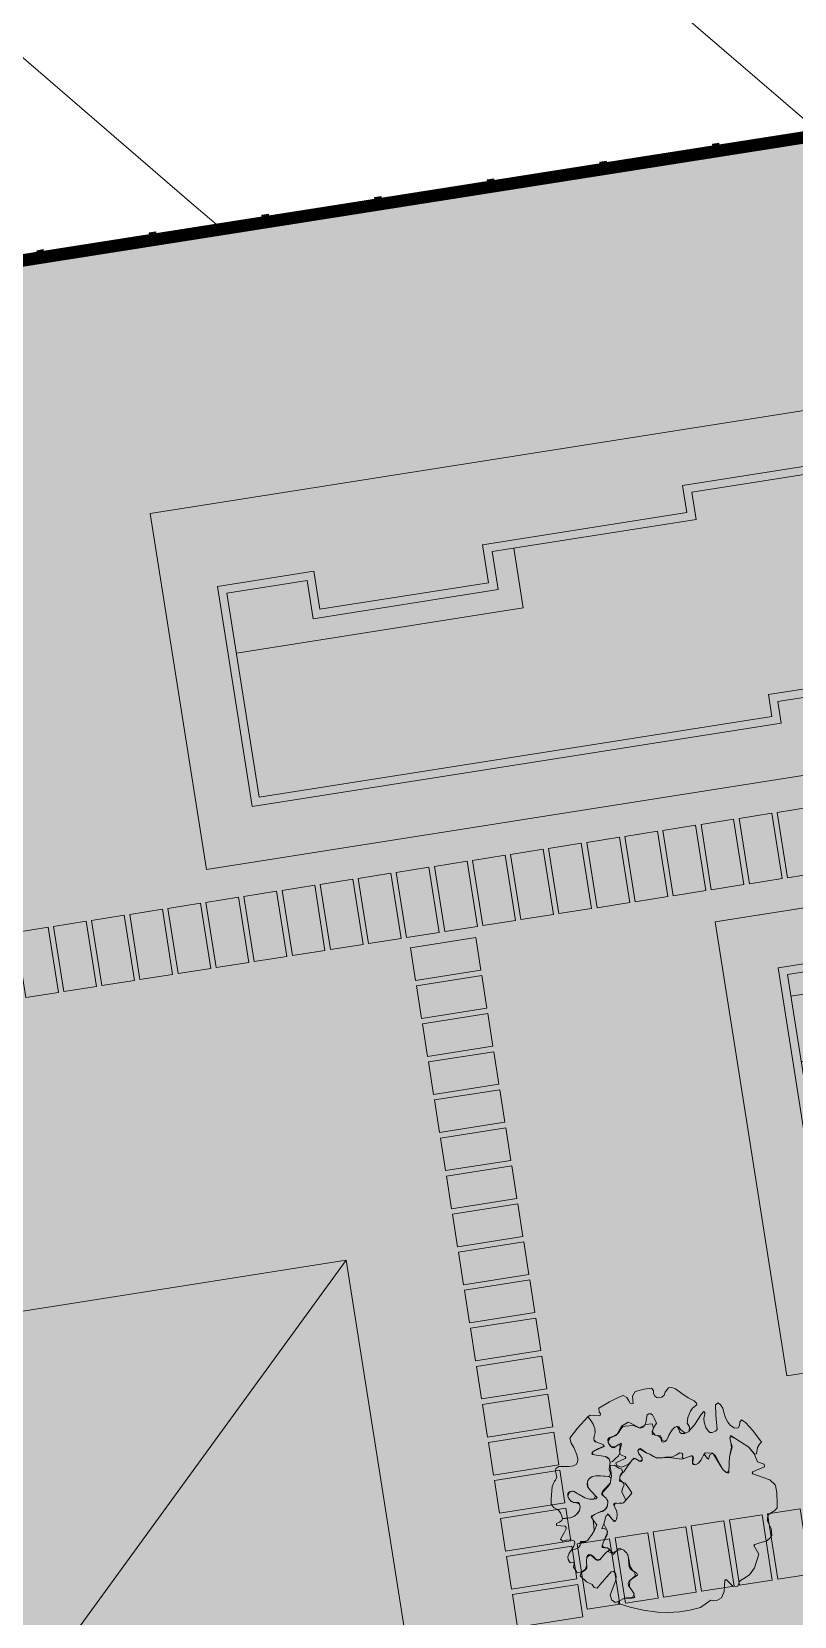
# Model space of a CAD drawing. Header units: metres. Extents: x -490 to 202, y -217 to 332.
# Drawn here: x -106.88 to -93.03, y 40.68 to 69.48 of the extents above; entities that cross this region are included whole.
import ezdxf

# ---------------------------------------------------------------- set-up
doc = ezdxf.new("R2010")
doc.units = ezdxf.units.M
for name, color, linetype, lineweight, true_color in [('1 arbol_dwg', 8, 'Continuous', 9, 0x767676), ('Amenidades_dwg', 8, 'Continuous', 9, 0x767676), ('C-TOPO-MAJR', 66, 'Continuous', 18, 0x647b04)]:
    doc.layers.add(name, color=color, linetype=linetype, lineweight=lineweight, true_color=true_color)
for name, color, linetype, lineweight in [('A-DETL-GENF', 7, 'Continuous', 9), ('A-DETL-THIN', 7, 'Continuous', 9), ('A-FLOR-HRAL', 7, 'Continuous', 9)]:
    doc.layers.add(name, color=color, linetype=linetype, lineweight=lineweight)
doc.layers.add('CUANT MURO PERIMETRAL H2.10', color=4, linetype='Continuous')

# ---------------------------------------------------------------- blocks, each defined once
blk = doc.blocks.new('Barandilla - Plaques lisses - 200x25x4 cm-1834626-PLANTA DE MURO PERIMETRAL')
at = {"layer": 'A-FLOR-HRAL', "true_color": 0xc8cac5}
blk.add_hatch(color=9, dxfattribs=at).paths.add_polyline_path([(0, -1), (0, 1), (0.02, 1), (0.009, -1)])
at = {"layer": 'A-FLOR-HRAL'}
for p, q in [((0.02, 0.975), (0.02, -0.975)), ((0.02, 0.975), (0.02, -0.975)), ((0.03, -0.975), (0.03, 0.975))]:
    blk.add_line(p, q, dxfattribs=at)
blk = doc.blocks.new('Barandilla - Poteau du milieu - 12x12x4 cm-1834624-PLANTA DE MURO PERIMETRAL')
at = {"layer": 'A-FLOR-HRAL', "true_color": 0xc8cac5}
blk.add_hatch(color=9, dxfattribs=at).paths.add_polyline_path([(0, -0.035), (0, 0.035), (0.02, 0.035), (0.02, 0.06), (0.06, 0.06), (0.06, -0.06), (0.02, -0.06), (0.02, -0.035)])
at = {"layer": 'A-FLOR-HRAL'}
for p, q in [((0.02, 0.035), (0, 0.035)), ((0.06, 0.06), (0.02, 0.06)), ((0.02, 0.06), (0.02, 0.035)), ((0.06, 0.06), (0.06, -0.06)), ((0, -0.035), (0.02, -0.035)), ((0.02, -0.035), (0.02, -0.06)), ((0.02, -0.06), (0.06, -0.06))]:
    blk.add_line(p, q, dxfattribs=at)
blk = doc.blocks.new('Barandilla - Barandilla-1832181-PLANTA DE MURO PERIMETRAL')
at = {"extrusion": (0, 0, -1), "zscale": -1, "rotation": 81.04723222798538}
for name, p in [('Barandilla - Plaques lisses - 200x25x4 cm-1834626-PLANTA DE MURO PERIMETRAL', (93.427, 67.544)), ('Barandilla - Plaques lisses - 200x25x4 cm-1834626-PLANTA DE MURO PERIMETRAL', (95.472, 67.222)), ('Barandilla - Poteau du milieu - 12x12x4 cm-1834624-PLANTA DE MURO PERIMETRAL', (94.45, 67.383)), ('Barandilla - Poteau du milieu - 12x12x4 cm-1834624-PLANTA DE MURO PERIMETRAL', (96.494, 67.061)), ('Barandilla - Plaques lisses - 200x25x4 cm-1834626-PLANTA DE MURO PERIMETRAL', (97.517, 66.9)), ('Barandilla - Plaques lisses - 200x25x4 cm-1834626-PLANTA DE MURO PERIMETRAL', (99.562, 66.578)), ('Barandilla - Poteau du milieu - 12x12x4 cm-1834624-PLANTA DE MURO PERIMETRAL', (98.539, 66.739)), ('Barandilla - Plaques lisses - 200x25x4 cm-1834626-PLANTA DE MURO PERIMETRAL', (101.606, 66.256)), ('Barandilla - Poteau du milieu - 12x12x4 cm-1834624-PLANTA DE MURO PERIMETRAL', (100.584, 66.417)), ('Barandilla - Plaques lisses - 200x25x4 cm-1834626-PLANTA DE MURO PERIMETRAL', (103.651, 65.933)), ('Barandilla - Poteau du milieu - 12x12x4 cm-1834624-PLANTA DE MURO PERIMETRAL', (102.629, 66.094)), ('Barandilla - Plaques lisses - 200x25x4 cm-1834626-PLANTA DE MURO PERIMETRAL', (105.696, 65.611)), ('Barandilla - Poteau du milieu - 12x12x4 cm-1834624-PLANTA DE MURO PERIMETRAL', (104.674, 65.772)), ('Barandilla - Plaques lisses - 200x25x4 cm-1834626-PLANTA DE MURO PERIMETRAL', (107.741, 65.289)), ('Barandilla - Poteau du milieu - 12x12x4 cm-1834624-PLANTA DE MURO PERIMETRAL', (106.718, 65.45))]:
    blk.add_blockref(name, p, dxfattribs=at)
blk = doc.blocks.new('1 arbol_dwg-V118-PLANTA DE MURO PERIMETRAL')
at = {"layer": 'A-DETL-GENF', "true_color": 0x004c00, "transparency": 33554483}
for points in [[(-4.917, 6.694), (-4.838, 6.722), (-4.635, 6.907), (-4.597, 7.002), (-4.585, 7.202), (-4.581, 7.254), (-4.616, 7.297), (-4.79, 7.173), (-4.845, 7.185), (-4.91, 7.241), (-4.973, 7.345), (-4.987, 7.442), (-4.958, 7.499), (-4.788, 7.561), (-4.684, 7.626), (-4.538, 7.89), (-4.323, 8.013), (-4.239, 7.981), (-3.95, 7.832), (-3.769, 7.917), (-3.738, 8.009), (-3.695, 8.258), (-3.641, 8.297), (-3.572, 8.292), (-3.52, 8.258), (-3.386, 7.981), (-3.523, 7.708), (-3.425, 7.592), (-3.255, 7.572), (-3.183, 7.416), (-3.094, 7.377), (-3.045, 7.433), (-2.871, 7.77), (-2.784, 7.854), (-2.708, 7.879), (-2.652, 7.861), (-2.581, 7.76), (-2.443, 7.651), (-2.304, 7.727), (-2.294, 7.868), (-2.377, 7.984), (-2.348, 8.175), (-2.268, 8.376), (-2.194, 8.484), (-2.052, 8.586), (-2.062, 8.643), (-2.141, 8.72), (-2.34, 8.816), (-2.759, 9.123), (-2.874, 9.157), (-2.989, 9.15), (-3.1, 9.012), (-3.136, 8.914), (-3.208, 8.846), (-3.302, 8.817), (-3.378, 8.829), (-3.442, 8.881), (-3.482, 8.972), (-3.478, 9.025), (-3.55, 9.135), (-3.794, 9.105), (-4.083, 9.026), (-4.178, 8.871), (-4.154, 8.638), (-4.196, 8.624), (-4.247, 8.647), (-4.36, 8.837), (-4.479, 8.895), (-4.622, 8.848), (-4.933, 8.69), (-5.283, 8.479), (-5.269, 8.352), (-5.235, 8.301), (-5.237, 8.242), (-5.263, 8.228), (-5.569, 8.251), (-5.648, 8.191), (-5.505, 8.007), (-5.422, 7.805), (-5.423, 7.625), (-5.436, 7.426), (-5.343, 7.349), (-5.123, 7.261), (-5.099, 7.238), (-5.142, 7.204), (-5.47, 7.047), (-5.474, 6.951), (-5.008, 6.863), (-4.946, 6.793), (-4.918, 6.698)], [(-5.995, 3.049), (-5.843, 3.077), (-5.729, 3.189), (-5.685, 3.304), (-5.686, 3.563), (-5.658, 3.621), (-5.608, 3.647), (-5.544, 3.639), (-5.466, 3.589), (-5.377, 3.498), (-5.243, 3.49), (-4.999, 3.751), (-4.959, 3.782), (-4.977, 3.849), (-5.066, 3.875), (-5.171, 3.879), (-5.171, 3.965), (-5.011, 4.351), (-5.015, 4.439), (-5.125, 4.502), (-5.187, 4.494), (-5.181, 4.526), (-5.084, 4.812), (-5.029, 4.958), (-4.995, 4.994), (-4.943, 4.937), (-4.803, 4.766), (-4.714, 4.789), (-4.687, 4.869), (-4.69, 5.024), (-4.718, 5.128), (-4.797, 5.324), (-4.763, 5.35), (-4.499, 5.352), (-4.463, 5.372), (-4.399, 5.446), (-4.529, 5.724), (-4.46, 5.961), (-4.513, 6.036), (-4.594, 6.073), (-4.604, 6.096), (-4.589, 6.221), (-4.533, 6.333), (-4.513, 6.392), (-4.529, 6.465), (-4.628, 6.496), (-4.769, 6.604), (-4.909, 6.589), (-4.91, 6.559), (-4.863, 6.238), (-4.92, 5.972), (-5.106, 5.759), (-5.17, 5.689), (-5.157, 5.604), (-4.989, 5.425), (-4.999, 5.278), (-5.084, 5.129), (-5.439, 4.964), (-5.509, 4.896), (-5.515, 4.856), (-5.355, 4.633), (-5.505, 4.32), (-5.706, 4.083), (-5.746, 4.063), (-5.858, 4.063), (-5.898, 4.01), (-5.915, 3.924), (-5.954, 3.881), (-6.113, 3.823), (-6.175, 3.815), (-6.265, 3.7), (-6.305, 3.573), (-6.295, 3.483), (-6.226, 3.371), (-6.09, 3.402), (-6.102, 3.37), (-6.12, 3.233), (-6.023, 3.086)]]:
    blk.add_hatch(color=98, dxfattribs=at).paths.add_polyline_path(points)
at = {"layer": 'A-DETL-GENF', "true_color": 0x2f4c26, "transparency": 33554483}
h = blk.add_hatch(color=89, dxfattribs=at)
h.paths.add_polyline_path([(-1.081, 6.357), (-0.997, 6.404), (-0.979, 6.877), (-0.912, 7.203), (-0.947, 7.568), (-0.886, 7.54), (-0.742, 7.443), (-0.303, 7.154), (-0.149, 6.959), (-0.086, 6.976), (-0.051, 7.188), (0.012, 7.297), (0.078, 7.362), (-0.21, 7.747), (-0.448, 8.002), (-0.578, 8.095), (-0.64, 8.022), (-0.651, 7.909), (-0.696, 7.835), (-0.752, 7.818), (-0.825, 7.835), (-0.939, 7.91), (-1.036, 8.02), (-1.114, 8.165), (-1.2, 8.481), (-1.27, 8.585), (-1.353, 8.66), (-1.437, 8.593), (-1.425, 8.247), (-1.386, 7.781), (-1.435, 7.725), (-1.545, 7.672), (-1.622, 7.674), (-1.706, 7.76), (-1.759, 7.847), (-1.817, 8.019), (-1.825, 8.143), (-1.787, 8.329), (-1.828, 8.371), (-1.915, 8.267), (-2.14, 7.925), (-2.34, 7.696), (-2.464, 7.646), (-2.581, 7.659), (-2.613, 7.679), (-2.689, 7.861), (-2.708, 7.875), (-2.784, 7.849), (-2.871, 7.762), (-2.963, 7.604), (-3.083, 7.386), (-3.15, 7.355), (-3.204, 7.37), (-3.273, 7.522), (-3.342, 7.582), (-3.513, 7.612), (-3.532, 7.648), (-3.501, 7.883), (-3.53, 7.968), (-3.755, 7.942), (-3.807, 7.869), (-3.881, 7.829), (-3.96, 7.832), (-4.139, 7.905), (-4.498, 7.877), (-4.729, 7.583), (-4.927, 7.488), (-4.976, 7.364), (-4.91, 7.248), (-4.871, 7.208), (-4.742, 7.207), (-4.549, 7.322), (-4.541, 7.294), (-4.595, 6.99), (-4.589, 6.96), (-4.499, 6.902), (-4.404, 6.861), (-4.404, 6.837), (-4.415, 6.822), (-4.723, 6.674), (-4.694, 6.583), (-4.537, 6.538), (-4.418, 6.577), (-4.255, 6.686), (-4.163, 6.796), (-4.111, 6.831), (-4.035, 6.802), (-3.918, 6.736), (-3.874, 6.848), (-4.001, 7.061), (-3.968, 7.126), (-3.924, 7.145), (-3.87, 7.121), (-3.681, 6.987), (-3.522, 6.913), (-3.378, 6.846), (-3.148, 6.848), (-3.045, 6.859), (-2.879, 6.861), (-2.613, 7.006), (-2.544, 6.982), (-2.52, 6.952), (-2.534, 6.848), (-2.489, 6.814), (-2.202, 6.902), (-2.182, 6.893), (-2.175, 6.794), (-2.194, 6.663), (-2.1, 6.616), (-1.974, 6.698), (-1.884, 6.832), (-1.783, 7.008), (-1.526, 6.986), (-1.465, 6.925), (-1.086, 6.361), (-1.083, 6.359)])
h.paths.add_polyline_path([(-3.918, 6.736), (-3.859, 6.775), (-3.879, 6.784), (-3.898, 6.76)])
at = {"layer": 'A-DETL-GENF', "true_color": 0x424c26, "transparency": 33554483}
blk.add_hatch(color=69, dxfattribs=at).paths.add_polyline_path([(-6.486, 4.842), (-6.219, 4.869), (-6.089, 4.917), (-5.986, 5.015), (-5.918, 5.145), (-5.904, 5.209), (-5.938, 5.32), (-6.074, 5.371), (-6.121, 5.372), (-6.233, 5.448), (-6.286, 5.527), (-6.312, 5.595), (-6.302, 5.66), (-6.214, 5.733), (-6.133, 5.737), (-6.101, 5.727), (-5.749, 5.524), (-5.515, 5.48), (-5.435, 5.492), (-5.41, 5.6), (-5.644, 5.871), (-5.657, 5.897), (-5.675, 5.997), (-5.624, 6.124), (-5.564, 6.187), (-5.506, 6.223), (-5.389, 6.25), (-4.932, 6.25), (-4.91, 6.351), (-4.95, 6.455), (-4.918, 6.698), (-4.949, 6.795), (-5.071, 6.884), (-5.505, 6.956), (-5.518, 6.993), (-5.467, 7.051), (-5.343, 7.125), (-5.123, 7.227), (-5.141, 7.277), (-5.423, 7.378), (-5.455, 7.461), (-5.422, 7.805), (-5.474, 7.95), (-5.648, 8.191), (-5.985, 7.823), (-6.238, 7.488), (-6.196, 7.32), (-6.112, 7.184), (-6.01, 6.94), (-5.98, 6.801), (-5.987, 6.698), (-6.033, 6.624), (-6.133, 6.574), (-6.261, 6.551), (-6.608, 6.558), (-6.703, 6.493), (-6.719, 6.404), (-6.667, 6.2), (-6.828, 5.899), (-6.855, 5.306), (-6.757, 5.189), (-6.631, 5.122), (-6.548, 5.025), (-6.487, 4.843)])
at = {"layer": 'A-DETL-GENF', "true_color": 0x4f7f3f, "transparency": 33554483}
blk.add_hatch(color=87, dxfattribs=at).paths.add_polyline_path([(-2.996, 1.735), (-2.631, 1.754), (-2.28, 1.81), (-1.888, 1.933), (-1.593, 2.146), (-1.503, 2.126), (-1.391, 2.132), (-1.245, 2.221), (-1.153, 2.43), (-1.129, 2.801), (-1.096, 2.821), (-1.051, 2.795), (-0.856, 2.598), (-0.705, 2.601), (-0.617, 2.789), (-0.5, 2.856), (-0.319, 2.984), (-0.148, 3.213), (-0.005, 3.658), (-0.179, 3.943), (-0.143, 3.976), (0.252, 4.107), (0.353, 4.188), (0.415, 4.282), (0.398, 4.507), (0.27, 4.749), (0.27, 4.861), (0.308, 4.955), (0.373, 5.014), (0.518, 5.099), (0.59, 5.194), (0.598, 5.329), (0.579, 5.688), (0.528, 5.948), (0.352, 6.12), (-0.207, 6.309), (-0.229, 6.347), (-0.204, 6.377), (-0.084, 6.439), (0.18, 6.547), (0.161, 6.633), (-0.05, 6.706), (-0.164, 6.976), (-0.345, 7.188), (-0.894, 7.54), (-0.963, 7.514), (-0.893, 7.203), (-0.979, 6.877), (-1.023, 6.339), (-1.086, 6.359), (-1.182, 6.44), (-1.345, 6.698), (-1.5, 6.964), (-1.549, 6.986), (-1.63, 6.937), (-1.672, 6.794), (-1.837, 6.931), (-1.913, 6.772), (-1.998, 6.669), (-2.101, 6.615), (-2.168, 6.616), (-2.202, 6.653), (-2.215, 6.907), (-2.268, 6.899), (-2.544, 6.794), (-2.983, 6.848), (-3.378, 6.831), (-3.608, 6.962), (-3.75, 7.012), (-3.926, 7.124), (-3.995, 7.084), (-3.979, 6.997), (-3.858, 6.826), (-3.86, 6.757), (-3.898, 6.718), (-3.942, 6.727), (-4.088, 6.82), (-4.183, 6.772), (-4.589, 6.221), (-4.594, 6.126), (-4.507, 6.034), (-4.418, 6.006), (-4.199, 5.683), (-4.232, 5.635), (-4.473, 5.361), (-4.547, 5.336), (-4.749, 5.341), (-4.779, 5.246), (-4.705, 5.102), (-4.678, 4.967), (-4.69, 4.834), (-4.737, 4.746), (-4.778, 4.74), (-4.972, 4.958), (-5.049, 4.937), (-5.125, 4.667), (-5.004, 4.419), (-5.015, 4.312), (-5.163, 3.928), (-5.093, 3.875), (-5.007, 3.875), (-4.811, 3.724), (-4.731, 3.745), (-4.643, 3.837), (-4.587, 3.849), (-4.465, 3.791), (-4.339, 3.652), (-4.316, 3.602), (-4.229, 3.223), (-4.125, 3.085), (-4.03, 3.04), (-4.01, 2.97), (-4.262, 2.796), (-4.279, 2.591), (-4.116, 2.354), (-4.132, 2.321), (-4.096, 2.258), (-4.129, 2.225), (-4.512, 2.175), (-4.646, 2.085), (-4.642, 2.03), (-4.167, 1.889), (-3.82, 1.813), (-3.35, 1.752), (-3.001, 1.735)])
at = {"layer": 'A-DETL-GENF', "true_color": 0x2f4c26, "transparency": 33554483}
for points in [[(-6.173, 3.819), (-6.061, 3.829), (-5.954, 3.881), (-5.905, 3.943), (-5.887, 4.077), (-5.853, 4.083), (-5.745, 4.08), (-5.651, 4.123), (-5.505, 4.32), (-5.439, 4.453), (-5.47, 4.792), (-5.543, 4.897), (-5.515, 4.927), (-5.323, 5.028), (-5.084, 5.129), (-4.999, 5.278), (-4.989, 5.388), (-5.049, 5.505), (-5.19, 5.634), (-5.19, 5.689), (-5.139, 5.759), (-4.904, 6.018), (-4.892, 6.177), (-4.963, 6.22), (-5.389, 6.25), (-5.506, 6.223), (-5.624, 6.124), (-5.648, 6.091), (-5.657, 6.044), (-5.624, 5.843), (-5.564, 5.759), (-5.339, 5.527), (-5.389, 5.492), (-5.47, 5.476), (-5.624, 5.489), (-5.749, 5.524), (-6.133, 5.737), (-6.214, 5.733), (-6.265, 5.695), (-6.308, 5.572), (-6.262, 5.477), (-6.189, 5.404), (-6.104, 5.37), (-5.953, 5.364), (-5.918, 5.31), (-5.904, 5.209), (-5.926, 5.106), (-5.986, 5.008), (-6.089, 4.917), (-6.22, 4.866), (-6.486, 4.84), (-6.51, 4.771), (-6.578, 4.723), (-6.686, 4.674), (-6.685, 4.61), (-6.391, 4.587), (-6.359, 4.541), (-6.362, 4.495), (-6.546, 4.159), (-6.482, 4.095), (-6.304, 4.137), (-6.161, 4.123), (-6.086, 4.086), (-6.073, 4.032), (-6.113, 3.924)], [(-4.744, 2.072), (-4.642, 2.1), (-4.485, 2.191), (-4.167, 2.245), (-4.116, 2.354), (-4.306, 2.633), (-4.316, 2.706), (-4.285, 2.775), (-4.093, 2.948), (-4.104, 3.07), (-4.236, 3.168), (-4.281, 3.247), (-4.316, 3.602), (-4.366, 3.696), (-4.465, 3.791), (-4.532, 3.825), (-4.705, 3.774), (-4.824, 3.669), (-4.976, 3.751), (-5.031, 3.73), (-5.101, 3.661), (-5.251, 3.48), (-5.324, 3.454), (-5.377, 3.478), (-5.558, 3.643), (-5.686, 3.563), (-5.682, 3.209), (-5.729, 3.15), (-5.873, 3.048), (-5.899, 2.942), (-5.697, 2.754), (-5.503, 2.66), (-5.442, 2.565), (-5.344, 2.542), (-4.884, 3.075), (-4.815, 3.093), (-4.758, 3.062), (-4.723, 2.997), (-4.714, 2.891), (-4.768, 2.695), (-4.912, 2.309), (-4.859, 2.146), (-4.768, 2.085)]]:
    blk.add_hatch(color=89, dxfattribs=at).paths.add_polyline_path(points)
at = {"layer": 'A-DETL-THIN', "color": 76, "true_color": 0x3f7f00}
for p, q in [((-2.772, 7.858), (-2.805, 7.834)), ((-2.7, 7.877), (-2.729, 7.872)), ((-4.976, 7.364), (-4.96, 7.325)), ((-2.851, 7.789), (-2.892, 7.734)), ((-4.926, 7.268), (-4.891, 7.225)), ((-4.871, 7.208), (-4.742, 7.207)), ((-3.859, 6.808), (-3.861, 6.83)), ((-1.934, 6.746), (-1.887, 6.826)), ((-2.01, 6.663), (-1.982, 6.688)), ((-1.065, 6.352), (-0.997, 6.404)), ((-5.594, 5.48), (-5.453, 5.479)), ((-4.618, 5.341), (-4.533, 5.341)), ((-4.499, 5.352), (-4.463, 5.372)), ((-6.229, 4.865), (-6.089, 4.917)), ((-5.996, 5), (-5.926, 5.106)), ((-4.803, 4.766), (-4.714, 4.789)), ((-4.697, 5.061), (-4.718, 5.128)), ((-4.699, 4.817), (-4.687, 4.869)), ((-4.681, 4.94), (-4.684, 4.997)), ((-5.008, 4.382), (-5.013, 4.437)), ((-5.002, 3.871), (-5.026, 3.875)), ((-4.262, 2.796), (-4.279, 2.591)), ((-4.477, 2.193), (-4.512, 2.175))]:
    blk.add_line(p, q, dxfattribs=at)
at = {"layer": 'A-DETL-THIN', "color": 76, "true_color": 0x3f7f00, "flags": 128}
for points in [[(-5.056, 6.873), (-5.008, 6.863), (-4.949, 6.804), (-4.922, 6.722), (-4.917, 6.694), (-4.838, 6.722), (-4.747, 6.812), (-4.635, 6.907), (-4.597, 7.002), (-4.601, 7.11), (-4.585, 7.202), (-4.581, 7.254), (-4.616, 7.297), (-4.79, 7.173), (-4.845, 7.185), (-4.91, 7.241), (-4.973, 7.345), (-4.987, 7.442), (-4.958, 7.499), (-4.888, 7.524), (-4.788, 7.561), (-4.684, 7.626), (-4.538, 7.89), (-4.323, 8.013), (-4.239, 7.981), (-3.95, 7.832), (-3.769, 7.917), (-3.738, 8.009), (-3.695, 8.258), (-3.641, 8.297), (-3.572, 8.292), (-3.52, 8.258), (-3.451, 8.128), (-3.386, 7.981), (-3.413, 7.93), (-3.445, 7.883), (-3.523, 7.708), (-3.425, 7.592), (-3.255, 7.572), (-3.227, 7.522), (-3.192, 7.419), (-3.094, 7.377), (-3.045, 7.433), (-2.963, 7.61), (-2.871, 7.77), (-2.784, 7.854), (-2.708, 7.879), (-2.652, 7.861), (-2.61, 7.811), (-2.581, 7.76), (-2.443, 7.651), (-2.312, 7.713), (-2.304, 7.727), (-2.294, 7.868), (-2.377, 7.984), (-2.348, 8.175), (-2.268, 8.376), (-2.194, 8.484), (-2.052, 8.586), (-2.062, 8.643), (-2.141, 8.72), (-2.34, 8.816), (-2.544, 8.965), (-2.759, 9.123), (-2.874, 9.157), (-2.989, 9.15), (-3.1, 9.012), (-3.136, 8.914), (-3.208, 8.846), (-3.302, 8.817), (-3.378, 8.829), (-3.442, 8.881), (-3.482, 8.972), (-3.478, 9.025), (-3.484, 9.058), (-3.55, 9.135), (-3.794, 9.105), (-4.046, 9.043), (-4.083, 9.026), (-4.178, 8.871), (-4.159, 8.739), (-4.154, 8.638), (-4.196, 8.624), (-4.247, 8.647), (-4.296, 8.717), (-4.36, 8.837), (-4.479, 8.895), (-4.622, 8.848), (-4.933, 8.69), (-5.283, 8.479), (-5.269, 8.352), (-5.235, 8.301), (-5.237, 8.242), (-5.263, 8.228), (-5.569, 8.251), (-5.648, 8.191)], [(-0.332, 7.172), (-0.303, 7.154), (-0.211, 7.042), (-0.149, 6.959), (-0.086, 6.976), (-0.055, 7.18), (0.012, 7.297), (0.078, 7.362), (-0.21, 7.747), (-0.448, 8.002), (-0.578, 8.095), (-0.64, 8.022), (-0.651, 7.909), (-0.696, 7.835), (-0.752, 7.818), (-0.825, 7.835), (-0.939, 7.91), (-1.036, 8.02), (-1.114, 8.165), (-1.16, 8.341), (-1.2, 8.481), (-1.27, 8.585), (-1.353, 8.66), (-1.437, 8.593), (-1.425, 8.247), (-1.386, 7.781), (-1.435, 7.725), (-1.545, 7.672), (-1.622, 7.674), (-1.686, 7.727), (-1.759, 7.847), (-1.817, 8.019), (-1.825, 8.143), (-1.795, 8.278), (-1.787, 8.329), (-1.828, 8.371), (-1.915, 8.267), (-2.132, 7.935), (-2.304, 7.737)], [(-5.389, 6.25), (-5.227, 6.245), (-4.938, 6.229), (-4.906, 6.339), (-4.95, 6.455), (-4.932, 6.559), (-4.917, 6.694), (-4.949, 6.795), (-5.071, 6.884), (-5.505, 6.956), (-5.518, 6.993), (-5.467, 7.051), (-5.343, 7.125), (-5.123, 7.227), (-5.141, 7.277), (-5.423, 7.378), (-5.455, 7.461), (-5.444, 7.547), (-5.41, 7.673), (-5.422, 7.805), (-5.474, 7.95), (-5.569, 8.101), (-5.648, 8.191), (-5.985, 7.823), (-6.238, 7.488), (-6.196, 7.32), (-6.112, 7.184), (-6.01, 6.94), (-5.98, 6.801), (-5.987, 6.699), (-6.033, 6.624), (-6.116, 6.577), (-6.261, 6.551), (-6.458, 6.555), (-6.608, 6.558), (-6.703, 6.493), (-6.719, 6.404), (-6.667, 6.2), (-6.715, 6.102), (-6.748, 6.071), (-6.828, 5.899), (-6.854, 5.477), (-6.855, 5.306), (-6.757, 5.189), (-6.631, 5.122), (-6.548, 5.025), (-6.503, 4.914), (-6.486, 4.842), (-6.486, 4.84), (-6.279, 4.858)], [(-5.532, 8.042), (-5.505, 8.007), (-5.49, 7.976)], [(-5.459, 7.908), (-5.437, 7.861), (-5.432, 7.834)], [(-3.776, 7.914), (-3.807, 7.869), (-3.881, 7.829), (-3.955, 7.83), (-4.062, 7.873), (-4.139, 7.905), (-4.422, 7.885), (-4.498, 7.877), (-4.585, 7.755), (-4.625, 7.679), (-4.729, 7.583), (-4.827, 7.536), (-4.916, 7.506), (-4.98, 7.395)], [(-3.519, 7.718), (-3.518, 7.721), (-3.484, 7.833), (-3.53, 7.968), (-3.755, 7.942), (-3.764, 7.93)], [(-2.445, 7.653), (-2.464, 7.646), (-2.556, 7.643), (-2.613, 7.679), (-2.626, 7.721), (-2.633, 7.77), (-2.698, 7.876)], [(-5.454, 7.471), (-5.436, 7.426), (-5.376, 7.361)], [(-5.422, 7.628), (-5.428, 7.59), (-5.45, 7.505)], [(-5.417, 7.753), (-5.409, 7.71), (-5.412, 7.694)], [(-4.606, 2.121), (-4.646, 2.085), (-4.642, 2.03), (-4.256, 1.908), (-3.82, 1.813), (-3.35, 1.752), (-3.001, 1.735), (-2.996, 1.735), (-2.631, 1.754), (-2.28, 1.81), (-1.935, 1.907), (-1.888, 1.933), (-1.593, 2.146), (-1.503, 2.126), (-1.391, 2.132), (-1.245, 2.221), (-1.153, 2.43), (-1.129, 2.801), (-1.096, 2.821), (-1.051, 2.795), (-0.856, 2.598), (-0.705, 2.601), (-0.644, 2.757), (-0.617, 2.789), (-0.5, 2.856), (-0.319, 2.984), (-0.148, 3.213), (-0.005, 3.658), (-0.179, 3.943), (-0.143, 3.976), (-0.013, 4.02), (0.252, 4.107), (0.353, 4.188), (0.415, 4.282), (0.398, 4.507), (0.27, 4.749), (0.27, 4.861), (0.308, 4.955), (0.373, 5.014), (0.518, 5.099), (0.59, 5.194), (0.598, 5.329), (0.579, 5.688), (0.535, 5.928), (0.528, 5.948), (0.352, 6.12), (0.103, 6.201), (-0.207, 6.309), (-0.229, 6.347), (-0.204, 6.377), (-0.084, 6.439), (0.18, 6.547), (0.161, 6.633), (-0.05, 6.706), (-0.072, 6.764), (-0.164, 6.976), (-0.345, 7.188), (-0.894, 7.54), (-0.963, 7.514), (-0.944, 7.394), (-0.893, 7.203), (-0.922, 7.083), (-0.979, 6.877), (-0.991, 6.665), (-0.998, 6.35), (-1.023, 6.339), (-1.086, 6.359), (-1.182, 6.44), (-1.271, 6.572), (-1.5, 6.964), (-1.549, 6.986), (-1.63, 6.937), (-1.672, 6.794), (-1.711, 6.832), (-1.803, 6.949), (-1.837, 6.931), (-1.913, 6.772), (-1.998, 6.669), (-2.101, 6.615), (-2.168, 6.616), (-2.202, 6.653), (-2.202, 6.736), (-2.186, 6.87), (-2.215, 6.907), (-2.268, 6.899), (-2.544, 6.794), (-2.983, 6.848), (-3.378, 6.831), (-3.48, 6.889), (-3.608, 6.962), (-3.75, 7.012), (-3.926, 7.124), (-3.995, 7.084), (-3.979, 6.997), (-3.858, 6.826), (-3.86, 6.757), (-3.898, 6.718), (-3.942, 6.727), (-4.088, 6.82), (-4.183, 6.772), (-4.255, 6.678), (-4.308, 6.61), (-4.46, 6.379), (-4.513, 6.333), (-4.589, 6.221), (-4.594, 6.126), (-4.507, 6.034), (-4.418, 6.006), (-4.27, 5.809), (-4.199, 5.683), (-4.232, 5.635), (-4.473, 5.361), (-4.547, 5.336), (-4.695, 5.346), (-4.749, 5.341), (-4.779, 5.246), (-4.705, 5.102), (-4.678, 4.967), (-4.69, 4.834), (-4.737, 4.746), (-4.778, 4.74), (-4.838, 4.801), (-4.972, 4.958), (-5.049, 4.937), (-5.125, 4.667), (-5.004, 4.419), (-5.015, 4.312), (-5.066, 4.188), (-5.171, 3.965), (-5.163, 3.928), (-5.093, 3.875), (-5.007, 3.875), (-4.959, 3.833), (-4.874, 3.755), (-4.824, 3.721), (-4.731, 3.745)], [(-4.606, 7.285), (-4.549, 7.322), (-4.541, 7.294), (-4.595, 7.07), (-4.595, 6.99), (-4.589, 6.96), (-4.499, 6.902), (-4.421, 6.885), (-4.395, 6.849), (-4.415, 6.822), (-4.723, 6.674), (-4.694, 6.583), (-4.605, 6.553), (-4.537, 6.538), (-4.447, 6.561), (-4.308, 6.637), (-4.233, 6.706)], [(-3.433, 7.602), (-3.513, 7.612), (-3.532, 7.648), (-3.521, 7.706)], [(-3.098, 7.379), (-3.15, 7.355), (-3.204, 7.37), (-3.221, 7.407), (-3.245, 7.497), (-3.342, 7.582)], [(-3.074, 7.399), (-3.083, 7.386), (-3.088, 7.383)], [(-2.949, 7.634), (-3.012, 7.497), (-3.025, 7.477)], [(-2.333, 7.703), (-2.34, 7.696), (-2.402, 7.671)], [(-0.951, 7.441), (-0.963, 7.492), (-0.961, 7.5)], [(-0.959, 6.952), (-0.957, 6.98), (-0.909, 7.188), (-0.933, 7.353)], [(-0.958, 7.516), (-0.947, 7.568), (-0.917, 7.563), (-0.841, 7.506)], [(-5.478, 7.038), (-5.494, 7.009), (-5.474, 6.951)], [(-5.131, 7.249), (-5.099, 7.238), (-5.142, 7.204), (-5.47, 7.047)], [(-4.174, 6.777), (-4.131, 6.834), (-4.074, 6.824), (-3.918, 6.736), (-3.859, 6.775)], [(-3.987, 7.04), (-4.001, 7.061), (-3.994, 7.075)], [(-3.987, 7.089), (-3.968, 7.126), (-3.924, 7.145), (-3.87, 7.121), (-3.699, 6.996), (-3.681, 6.987)], [(-3.522, 6.913), (-3.379, 6.846), (-3.231, 6.837)], [(-3.205, 6.838), (-3.089, 6.858), (-2.879, 6.861), (-2.72, 6.94), (-2.613, 7.006), (-2.552, 6.992), (-2.52, 6.952), (-2.524, 6.896), (-2.534, 6.848), (-2.489, 6.814)], [(-2.248, 6.902), (-2.239, 6.907), (-2.231, 6.905)], [(-2.209, 6.899), (-2.182, 6.893), (-2.168, 6.844), (-2.194, 6.663), (-2.101, 6.615)], [(-1.822, 6.939), (-1.783, 7.008), (-1.533, 6.992), (-1.509, 6.968)], [(-1.493, 6.953), (-1.465, 6.925), (-1.381, 6.792), (-1.182, 6.44), (-1.081, 6.357)], [(-4.581, 6.232), (-4.559, 6.299), (-4.507, 6.367), (-4.529, 6.465), (-4.628, 6.496), (-4.769, 6.604), (-4.909, 6.589), (-4.91, 6.559), (-4.892, 6.422), (-4.863, 6.238), (-4.901, 6.062)], [(-5.645, 5.883), (-5.657, 5.897), (-5.675, 5.997), (-5.649, 6.085)], [(-5.647, 6.093), (-5.647, 6.094), (-5.641, 6.101)], [(-5.586, 6.168), (-5.58, 6.177), (-5.506, 6.223)], [(-4.912, 6.009), (-4.92, 5.972), (-4.982, 5.891), (-5.17, 5.692), (-5.157, 5.604)], [(-4.51, 6.037), (-4.589, 6.061), (-4.604, 6.096), (-4.598, 6.179), (-4.59, 6.206)], [(-4.399, 5.446), (-4.529, 5.724), (-4.5, 5.829), (-4.455, 5.952), (-4.494, 6.03)], [(-6.306, 5.579), (-6.312, 5.595), (-6.302, 5.66), (-6.249, 5.716), (-6.225, 5.725)], [(-6.267, 5.487), (-6.275, 5.495), (-6.286, 5.527)], [(-6.196, 5.412), (-6.205, 5.416), (-6.233, 5.448)], [(-6.199, 5.734), (-6.18, 5.74), (-6.154, 5.736)], [(-6.109, 5.372), (-6.121, 5.372), (-6.158, 5.392)], [(-6.121, 5.73), (-6.101, 5.727), (-5.979, 5.657), (-5.749, 5.524)], [(-5.904, 5.209), (-5.919, 5.311), (-6.041, 5.37), (-6.074, 5.371)], [(-5.437, 5.483), (-5.399, 5.588), (-5.41, 5.6)], [(-5.004, 5.266), (-5.013, 5.229), (-5.063, 5.148), (-5.078, 5.137)], [(-5.026, 5.461), (-4.989, 5.425), (-4.985, 5.35), (-4.997, 5.299)], [(-4.773, 5.267), (-4.797, 5.324), (-4.763, 5.35), (-4.706, 5.345)], [(-5.427, 4.973), (-5.502, 4.919), (-5.52, 4.864)], [(-5.469, 4.781), (-5.355, 4.633), (-5.429, 4.455), (-5.505, 4.32)], [(-5.096, 5.124), (-5.146, 5.086), (-5.251, 5.049), (-5.364, 5.006)], [(-5.014, 4.946), (-4.995, 4.994), (-4.959, 4.958), (-4.831, 4.794)], [(-5.026, 4.463), (-5.109, 4.505), (-5.187, 4.494), (-5.181, 4.526), (-5.125, 4.667)], [(-5.158, 3.993), (-5.144, 4.039), (-5.011, 4.351)], [(-6.175, 3.815), (-6.265, 3.7), (-6.305, 3.573), (-6.295, 3.483), (-6.226, 3.371), (-6.126, 3.393), (-6.09, 3.402), (-6.102, 3.37), (-6.12, 3.233), (-6.023, 3.086), (-5.995, 3.049), (-5.843, 3.077), (-5.739, 3.161), (-5.685, 3.304)], [(-5.658, 4.12), (-5.673, 4.1), (-5.746, 4.063), (-5.858, 4.063), (-5.898, 4.01), (-5.898, 3.943), (-5.954, 3.881)], [(-5.099, 3.88), (-5.171, 3.879), (-5.179, 3.923), (-5.169, 3.956)], [(-5.03, 3.73), (-5.029, 3.731), (-4.958, 3.779), (-4.949, 3.817), (-4.975, 3.847)], [(-4.697, 3.777), (-4.643, 3.837), (-4.587, 3.849), (-4.51, 3.821), (-4.485, 3.801)], [(-4.43, 3.757), (-4.395, 3.729), (-4.382, 3.711)], [(-4.351, 3.667), (-4.331, 3.638), (-4.325, 3.618)], [(-5.686, 3.533), (-5.688, 3.552), (-5.686, 3.556)], [(-5.682, 3.566), (-5.658, 3.621), (-5.608, 3.647), (-5.561, 3.641)], [(-5.555, 3.64), (-5.544, 3.639), (-5.466, 3.589), (-5.387, 3.498), (-5.243, 3.49)], [(-4.315, 3.581), (-4.302, 3.537), (-4.252, 3.258), (-4.151, 3.105)], [(-4.125, 3.085), (-4.03, 3.04), (-4.01, 2.97), (-4.094, 2.917), (-4.237, 2.82)], [(-4.132, 2.321), (-4.096, 2.258), (-4.129, 2.225), (-4.197, 2.215), (-4.453, 2.198)]]:
    blk.add_lwpolyline(points, dxfattribs=at)
for points in [[(-6.415, 4.387), (-6.546, 4.159), (-6.482, 4.095), (-6.304, 4.137), (-6.161, 4.123), (-6.086, 4.086), (-6.073, 4.032), (-6.113, 3.924), (-6.173, 3.819), (-6.175, 3.815), (-6.061, 3.829), (-5.954, 3.881), (-5.905, 3.943), (-5.901, 4.033), (-5.887, 4.077), (-5.853, 4.083), (-5.745, 4.08), (-5.651, 4.123), (-5.505, 4.32), (-5.439, 4.453), (-5.47, 4.792), (-5.543, 4.897), (-5.515, 4.927), (-5.323, 5.028), (-5.084, 5.129), (-5.042, 5.187), (-4.999, 5.278), (-4.989, 5.388), (-5.049, 5.505), (-5.19, 5.634), (-5.19, 5.689), (-5.139, 5.759), (-4.904, 6.018), (-4.892, 6.177), (-4.963, 6.22), (-5.122, 6.232), (-5.389, 6.25), (-5.506, 6.223), (-5.595, 6.163), (-5.648, 6.091), (-5.657, 6.044), (-5.644, 5.871), (-5.564, 5.759), (-5.339, 5.527), (-5.389, 5.492), (-5.47, 5.476), (-5.594, 5.48), (-5.749, 5.524), (-5.938, 5.63), (-6.133, 5.737), (-6.214, 5.733), (-6.265, 5.695), (-6.308, 5.572), (-6.262, 5.477), (-6.189, 5.404), (-6.104, 5.37), (-6.005, 5.375), (-5.953, 5.364), (-5.918, 5.31), (-5.904, 5.209), (-5.926, 5.106), (-5.986, 5.008), (-6.089, 4.917), (-6.22, 4.866), (-6.391, 4.843), (-6.486, 4.84), (-6.51, 4.771), (-6.578, 4.723), (-6.686, 4.674), (-6.685, 4.61), (-6.391, 4.587), (-6.359, 4.541), (-6.362, 4.495)], [(-4.884, 3.075), (-4.815, 3.093), (-4.758, 3.062), (-4.723, 2.997), (-4.714, 2.891), (-4.739, 2.769), (-4.835, 2.519), (-4.912, 2.309), (-4.859, 2.146), (-4.768, 2.085), (-4.744, 2.072), (-4.642, 2.1), (-4.485, 2.191), (-4.369, 2.216), (-4.167, 2.245), (-4.116, 2.354), (-4.213, 2.489), (-4.306, 2.633), (-4.316, 2.706), (-4.285, 2.775), (-4.2, 2.853), (-4.093, 2.948), (-4.104, 3.07), (-4.236, 3.168), (-4.281, 3.247), (-4.296, 3.363), (-4.316, 3.602), (-4.366, 3.696), (-4.465, 3.791), (-4.532, 3.825), (-4.705, 3.774), (-4.811, 3.652), (-4.824, 3.669), (-4.976, 3.751), (-5.031, 3.73), (-5.101, 3.661), (-5.251, 3.48), (-5.324, 3.454), (-5.377, 3.478), (-5.558, 3.643), (-5.686, 3.563), (-5.689, 3.443), (-5.682, 3.209), (-5.729, 3.15), (-5.873, 3.048), (-5.899, 2.942), (-5.697, 2.754), (-5.503, 2.66), (-5.442, 2.565), (-5.344, 2.542), (-5.238, 2.66)]]:
    blk.add_lwpolyline(points, close=True, dxfattribs=at)
blk = doc.blocks.new('Amenidades_dwg_PISCINA HACIENDA DON SALVA_dwg-1782668-Planimetría general-1839759-PLANTA DE MURO PERIMETRAL')
at = {"layer": 'A-DETL-THIN', "flags": 128}
for points in [[(16.716, 18.996), (1.591, 18.996), (1.591, 25.546), (18.116, 25.546), (18.116, 29.023), (25.466, 29.023), (25.466, 29.523), (30.266, 29.523), (30.266, 21.887), (31.186, 21.887), (31.186, 8.264), (31.186, 21.887)], [(19.266, 24.396), (11.365, 24.396), (11.365, 23.896), (7.613, 23.896), (7.613, 23.196), (4.213, 23.196), (4.213, 23.896), (2.741, 23.896), (2.741, 20.146), (12.165, 20.146), (12.165, 20.546), (14.065, 20.546), (14.065, 20.146), (15.566, 20.146), (15.566, 21.567), (22.466, 21.567), (22.466, 27.173)], [(20.443, 15.467), (20.443, 10.614), (23.943, 10.614), (23.943, 9.414), (20.443, 9.414), (11.716, 9.414), (11.716, 15.467), (14.049, 15.467), (14.049, 15.067), (15.949, 15.067), (15.949, 15.467), (22.616, 15.467), (22.616, 21.567), (22.616, 27.173)], [(2.591, 19.996), (12.315, 19.996), (2.591, 19.996), (2.591, 24.046), (4.363, 24.046), (4.363, 23.346), (7.463, 23.346), (7.463, 24.046), (11.215, 24.046), (11.215, 24.546), (19.116, 24.546)], [(8.013, 23.896), (8.013, 22.796), (2.741, 22.796)], [(11.566, 9.264), (11.566, 15.617), (14.199, 15.617)], [(13.915, 20.396), (12.315, 20.396), (12.315, 19.996)], [(16.723, 16.617), (16.723, 16.817), (16.723, 16.617), (16.923, 16.617), (16.723, 16.617), (10.567, 16.617)], [(10.566, 16.617), (10.566, 8.264), (19.293, 8.264), (19.293, 7.064)], [(11.716, 13.867), (14.049, 13.867), (14.049, 15.067), (11.716, 15.067)]]:
    blk.add_lwpolyline(points, dxfattribs=at)
blk = doc.blocks.new('Amenidades_dwg_PISCINA HACIENDA DON SALVA-1849441-Planimetría general-1839765-PLANTA DE MURO PERIMETRAL')
at = {"layer": 'A-DETL-THIN', "color": 18, "true_color": 0x260000, "flags": 128}
for points in [[(16.716, 18.996), (1.591, 18.996), (1.591, 25.546), (18.116, 25.546), (18.116, 29.023), (25.466, 29.023), (25.466, 29.523), (30.266, 29.523), (30.266, 21.887), (31.186, 21.887), (31.186, 8.264), (31.186, 21.887)], [(11.566, 9.264), (11.566, 15.617), (14.199, 15.617)], [(13.915, 20.396), (12.315, 20.396), (12.315, 19.996)], [(19.266, 24.396), (11.365, 24.396), (11.365, 23.896), (7.613, 23.896), (7.613, 23.196), (4.213, 23.196), (4.213, 23.896), (2.741, 23.896), (2.741, 20.146), (12.165, 20.146), (12.165, 20.546), (14.065, 20.546), (14.065, 20.146), (15.566, 20.146), (15.566, 21.567), (22.466, 21.567), (22.466, 27.173)], [(20.443, 15.467), (20.443, 10.614), (23.943, 10.614), (23.943, 9.414), (20.443, 9.414), (11.716, 9.414), (11.716, 15.467), (14.049, 15.467), (14.049, 15.067), (15.949, 15.067), (15.949, 15.467), (22.616, 15.467), (22.616, 21.567), (22.616, 27.173)], [(2.591, 19.996), (12.315, 19.996), (2.591, 19.996), (2.591, 24.046), (4.363, 24.046), (4.363, 23.346), (7.463, 23.346), (7.463, 24.046), (11.215, 24.046), (11.215, 24.546), (19.116, 24.546)], [(8.013, 23.896), (8.013, 22.796), (2.741, 22.796)], [(16.723, 16.817), (16.723, 16.617), (16.923, 16.617), (21.266, 16.617), (21.466, 16.617), (10.567, 16.617)], [(10.566, 16.617), (10.566, 8.264), (19.293, 8.264), (19.293, 7.064)], [(11.716, 13.867), (14.049, 13.867), (14.049, 15.067), (11.716, 15.067)]]:
    blk.add_lwpolyline(points, dxfattribs=at)
blk = doc.blocks.new('Amenidades_dwg_Detalle repetido - baldosa 0_60x1_20-954619-Planimetría general-1839767-PLANTA DE MURO PERIMETRAL')
at = {"layer": 'A-DETL-GENF', "flags": 128}
for points in [[(-1.2, 29.4), (0, 29.4), (0, 30), (-1.2, 30)], [(-1.2, 28.7), (0, 28.7), (0, 29.3), (-1.2, 29.3)], [(-1.2, 28), (0, 28), (0, 28.6), (-1.2, 28.6)], [(-1.2, 27.3), (0, 27.3), (0, 27.9), (-1.2, 27.9)], [(-1.2, 26.6), (0, 26.6), (0, 27.2), (-1.2, 27.2)], [(-1.2, 25.9), (0, 25.9), (0, 26.5), (-1.2, 26.5)], [(-1.2, 25.2), (0, 25.2), (0, 25.8), (-1.2, 25.8)], [(-1.2, 24.5), (0, 24.5), (0, 25.1), (-1.2, 25.1)], [(-1.2, 23.8), (0, 23.8), (0, 24.4), (-1.2, 24.4)], [(-1.2, 23.1), (0, 23.1), (0, 23.7), (-1.2, 23.7)], [(-1.2, 22.4), (0, 22.4), (0, 23), (-1.2, 23)], [(-1.2, 21.7), (0, 21.7), (0, 22.3), (-1.2, 22.3)], [(-1.2, 21), (0, 21), (0, 21.6), (-1.2, 21.6)], [(-1.2, 20.3), (0, 20.3), (0, 20.9), (-1.2, 20.9)], [(-1.2, 19.6), (0, 19.6), (0, 20.2), (-1.2, 20.2)], [(-1.2, 18.9), (0, 18.9), (0, 19.5), (-1.2, 19.5)], [(-1.2, 18.2), (0, 18.2), (0, 18.8), (-1.2, 18.8)], [(-1.2, 17.5), (0, 17.5), (0, 18.1), (-1.2, 18.1)]]:
    blk.add_lwpolyline(points, close=True, dxfattribs=at)
blk = doc.blocks.new('Amenidades_dwg_Detalle repetido - baldosa 0_60x1_20-V6-Planimetría general-1839768-PLANTA DE MURO PERIMETRAL')
at = {"layer": 'A-DETL-GENF', "color": 18, "true_color": 0x260000, "flags": 128}
for points in [[(-1.2, 22.4), (0, 22.4), (0, 23), (-1.2, 23)], [(-1.2, 21.7), (0, 21.7), (0, 22.3), (-1.2, 22.3)], [(-1.2, 21), (0, 21), (0, 21.6), (-1.2, 21.6)], [(-1.2, 20.3), (0, 20.3), (0, 20.9), (-1.2, 20.9)], [(-1.2, 19.6), (0, 19.6), (0, 20.2), (-1.2, 20.2)], [(-1.2, 18.9), (0, 18.9), (0, 19.5), (-1.2, 19.5)], [(-1.2, 18.2), (0, 18.2), (0, 18.8), (-1.2, 18.8)], [(-1.2, 17.5), (0, 17.5), (0, 18.1), (-1.2, 18.1)], [(-1.2, 16.8), (0, 16.8), (0, 17.4), (-1.2, 17.4)], [(-1.2, 16.1), (0, 16.1), (0, 16.7), (-1.2, 16.7)], [(-1.2, 15.4), (0, 15.4), (0, 16), (-1.2, 16)], [(-1.2, 14.7), (0, 14.7), (0, 15.3), (-1.2, 15.3)], [(-1.2, 14), (0, 14), (0, 14.6), (-1.2, 14.6)], [(-1.2, 13.3), (0, 13.3), (0, 13.9), (-1.2, 13.9)], [(-1.2, 12.6), (0, 12.6), (0, 13.2), (-1.2, 13.2)], [(-1.2, 11.9), (0, 11.9), (0, 12.5), (-1.2, 12.5)], [(-1.2, 11.2), (0, 11.2), (0, 11.8), (-1.2, 11.8)], [(-1.2, 10.5), (0, 10.5), (0, 11.1), (-1.2, 11.1)], [(-1.2, 9.8), (0, 9.8), (0, 10.4), (-1.2, 10.4)], [(-1.2, 9.1), (0, 9.1), (0, 9.7), (-1.2, 9.7)], [(-1.2, 8.4), (0, 8.4), (0, 9), (-1.2, 9)], [(-1.2, 7.7), (0, 7.7), (0, 8.3), (-1.2, 8.3)], [(-1.2, 7), (0, 7), (0, 7.6), (-1.2, 7.6)], [(-1.2, 6.3), (0, 6.3), (0, 6.9), (-1.2, 6.9)], [(-1.2, 5.6), (0, 5.6), (0, 6.2), (-1.2, 6.2)], [(-1.2, 4.9), (0, 4.9), (0, 5.5), (-1.2, 5.5)], [(-1.2, 4.2), (0, 4.2), (0, 4.8), (-1.2, 4.8)], [(-1.2, 3.5), (0, 3.5), (0, 4.1), (-1.2, 4.1)], [(-1.2, 2.8), (0, 2.8), (0, 3.4), (-1.2, 3.4)], [(-1.2, 2.1), (0, 2.1), (0, 2.7), (-1.2, 2.7)], [(-1.2, 1.4), (0, 1.4), (0, 2), (-1.2, 2)], [(-1.2, 0.7), (0, 0.7), (0, 1.3), (-1.2, 1.3)], [(-1.2, 0), (0, 0), (0, 0.6), (-1.2, 0.6)]]:
    blk.add_lwpolyline(points, close=True, dxfattribs=at)
blk = doc.blocks.new('Amenidades_dwg_Detalle repetido - baldosa 0_60x1_20-V8-Planimetría general-1839770-PLANTA DE MURO PERIMETRAL')
at = {"layer": 'A-DETL-GENF', "flags": 128}
for points in [[(-1.2, 23.8), (0, 23.8), (0, 24.4), (-1.2, 24.4)], [(-1.2, 23.1), (0, 23.1), (0, 23.7), (-1.2, 23.7)], [(-1.2, 22.4), (0, 22.4), (0, 23), (-1.2, 23)], [(-1.2, 21.7), (0, 21.7), (0, 22.3), (-1.2, 22.3)], [(-1.2, 21), (0, 21), (0, 21.6), (-1.2, 21.6)], [(-1.2, 20.3), (0, 20.3), (0, 20.9), (-1.2, 20.9)], [(-1.2, 19.6), (0, 19.6), (0, 20.2), (-1.2, 20.2)], [(-1.2, 18.9), (0, 18.9), (0, 19.5), (-1.2, 19.5)], [(-1.2, 18.2), (0, 18.2), (0, 18.8), (-1.2, 18.8)], [(-1.2, 17.5), (0, 17.5), (0, 18.1), (-1.2, 18.1)], [(-1.2, 16.8), (0, 16.8), (0, 17.4), (-1.2, 17.4)], [(-1.2, 16.1), (0, 16.1), (0, 16.7), (-1.2, 16.7)], [(-1.2, 15.4), (0, 15.4), (0, 16), (-1.2, 16)], [(-1.2, 14.7), (0, 14.7), (0, 15.3), (-1.2, 15.3)], [(-1.2, 14), (0, 14), (0, 14.6), (-1.2, 14.6)], [(-1.2, 13.3), (0, 13.3), (0, 13.9), (-1.2, 13.9)], [(-1.2, 12.6), (0, 12.6), (0, 13.2), (-1.2, 13.2)], [(-1.2, 11.9), (0, 11.9), (0, 12.5), (-1.2, 12.5)], [(-1.2, 11.2), (0, 11.2), (0, 11.8), (-1.2, 11.8)], [(-1.2, 10.5), (0, 10.5), (0, 11.1), (-1.2, 11.1)], [(-1.2, 9.8), (0, 9.8), (0, 10.4), (-1.2, 10.4)], [(-1.2, 9.1), (0, 9.1), (0, 9.7), (-1.2, 9.7)], [(-1.2, 8.4), (0, 8.4), (0, 9), (-1.2, 9)], [(-1.2, 7.7), (0, 7.7), (0, 8.3), (-1.2, 8.3)], [(-1.2, 7), (0, 7), (0, 7.6), (-1.2, 7.6)], [(-1.2, 6.3), (0, 6.3), (0, 6.9), (-1.2, 6.9)], [(-1.2, 5.6), (0, 5.6), (0, 6.2), (-1.2, 6.2)], [(-1.2, 4.9), (0, 4.9), (0, 5.5), (-1.2, 5.5)], [(-1.2, 4.2), (0, 4.2), (0, 4.8), (-1.2, 4.8)], [(-1.2, 3.5), (0, 3.5), (0, 4.1), (-1.2, 4.1)], [(-1.2, 2.8), (0, 2.8), (0, 3.4), (-1.2, 3.4)], [(-1.2, 2.1), (0, 2.1), (0, 2.7), (-1.2, 2.7)], [(-1.2, 1.4), (0, 1.4), (0, 2), (-1.2, 2)], [(-1.2, 0.7), (0, 0.7), (0, 1.3), (-1.2, 1.3)], [(-1.2, 0), (0, 0), (0, 0.6), (-1.2, 0.6)]]:
    blk.add_lwpolyline(points, close=True, dxfattribs=at)
blk = doc.blocks.new('Amenidades_dwg-1839743-PLANTA DE MURO PERIMETRAL')
at = {"layer": 'A-DETL-THIN', "flags": 128}
blk.add_lwpolyline([(-101.167, 47.153), (-116.33, 44.765), (-114.014, 30.066), (-115.694, 29.801), (-115.387, 27.857), (-114.472, 28.001), (-112.921, 18.154), (-96.994, 20.663), (-101.167, 47.153), (-107.554, 38.378), (-116.33, 44.765)], dxfattribs=at)
for name, p, rotation in [('Amenidades_dwg_PISCINA HACIENDA DON SALVA_dwg-1782668-Planimetría general-1839759-PLANTA DE MURO PERIMETRAL', (-102.322, 35.243), 8.95276777201424), ('Amenidades_dwg_PISCINA HACIENDA DON SALVA-1849441-Planimetría general-1839765-PLANTA DE MURO PERIMETRAL', (-102.322, 35.243), 8.952767772014363), ('Amenidades_dwg_Detalle repetido - baldosa 0_60x1_20-V6-Planimetría general-1839768-PLANTA DE MURO PERIMETRAL', (-88.602, 56.038), 98.95276774337425), ('Amenidades_dwg_Detalle repetido - baldosa 0_60x1_20-954619-Planimetría general-1839767-PLANTA DE MURO PERIMETRAL', (-94.147, 23.384), 8.95276774337596), ('Amenidades_dwg_Detalle repetido - baldosa 0_60x1_20-V8-Planimetría general-1839770-PLANTA DE MURO PERIMETRAL', (-72.875, 45.795), 98.95276774337434)]:
    blk.add_blockref(name, p, dxfattribs=dict(rotation=rotation))

msp = doc.modelspace()

# ---------------------------------------------------------------- hatches: boundary and pattern name
at = {"layer": 'A-DETL-GENF', "true_color": 0x00ffff}
h = msp.add_hatch(color=4, dxfattribs=at)
h.paths.add_polyline_path([(105.222, -46.357), (122.044, -38.544), (121.981, -38.408), (105.295, -46.157), (103.289, -41.838), (98.136, -41.563), (99.098, -23.589), (-20.032, -17.217), (-20.993, -35.193), (-45.109, -33.904), (-45.109, -34.054), (-20.852, -35.351), (-19.89, -17.375), (98.94, -23.731), (97.979, -41.704), (103.191, -41.983), (104.448, -44.691)])
h.paths.add_polyline_path([(-49.96, -33.794), (-48.991, -15.668), (-80.475, -13.984), (-80.624, -13.134), (-80.815, -12.293), (-81.049, -11.462), (-81.324, -10.644), (-81.64, -9.841), (-81.813, -9.445), (-81.95, -9.507), (-81.609, -10.316), (-81.309, -11.141), (-81.053, -11.981), (-80.841, -12.832), (-80.673, -13.694), (-80.605, -14.127), (-49.148, -15.81), (-50.11, -33.786)])
h.paths.add_polyline_path([(-104.928, -26.815), (-93.033, -19.484), (-93.5, -19.151), (-93.515, -19.119), (-93.652, -19.181), (-93.62, -19.249), (-93.304, -19.475), (-104.873, -26.605), (-114.811, -8.823), (-114.945, -8.891), (-107.257, -22.647)])
h.paths.add_polyline_path([(-94.477, -17.359), (-94.34, -17.297), (-97.107, -11.186), (-97.244, -11.248), (-95.077, -16.034)])
h.paths.add_polyline_path([(-113.285, 7.927), (-113.135, 7.936), (-113.198, 8.336), (-113.348, 8.323), (-113.331, 8.215)])
h.paths.add_polyline_path([(-113.371, 8.472), (-113.221, 8.485), (-121.797, 62.923), (-74.127, 70.433), (-69.189, 39.09), (-58.6, 40.758), (-54.752, 16.334), (-60.185, 15.478), (-59.976, 14.149), (-58.189, 11.141), (-58.016, 11.145), (-59.832, 14.201), (-60.013, 15.353), (-54.58, 16.209), (-58.475, 40.929), (-69.064, 39.261), (-74.002, 70.604), (-121.969, 63.048), (-113.521, 9.423)])
h.paths.add_polyline_path([(65.881, 38.428), (82.984, 46.371), (76.411, 60.595), (59.281, 52.639), (62.574, 45.547), (62.71, 45.61), (59.48, 52.566), (76.338, 60.396), (82.785, 46.444), (65.954, 38.627), (63.553, 43.797), (63.417, 43.733), (64.52, 41.358)])
h.paths.add_polyline_path([(-239.123, 228.663), (-231.116, 230.391), (-231.147, 230.538), (-239.044, 228.834), (-251.485, 252.325), (-231.634, 255.506), (-226.464, 231.548), (-229.192, 230.959), (-229.161, 230.813), (-226.286, 231.433), (-231.517, 255.676), (-251.716, 252.44), (-246.123, 241.88)])
at = {"layer": 'A-DETL-GENF', "true_color": 0xffe8f3}
msp.add_hatch(color=7, dxfattribs=at).paths.add_polyline_path([(-113.262, 7.778), (-74.817, 10.147), (-71.373, 10.356), (-76.917, 10.147), (-83.543, 9.758), (-88.023, 9.861), (-89.635, 11.289), (-89.635, 11.489), (-89.435, 11.48), (-89.435, 11.312), (-87.965, 10.01), (-83.54, 9.908), (-76.694, 10.305), (-70.895, 10.525), (-75.263, 38.285), (-69.212, 39.238), (-74.127, 70.433), (-121.797, 62.923), (-113.221, 8.485), (-102.306, 9.427), (-94.223, 10.913), (-94.185, 11.101), (-94.232, 11.101), (-94.229, 11.301), (-94.032, 11.297), (-94.043, 11.046), (-94.097, 10.773), (-102.326, 9.272), (-113.198, 8.336), (-113.135, 7.936), (-113.285, 7.927)])

# ---------------------------------------------------------------- linework, layer by layer
at = {"layer": 'A-DETL-THIN', "color": 4, "lineweight": 70, "true_color": 0x00ffff}
for p, q in [((-74.002, 70.604), (-121.969, 63.048)), ((-121.797, 62.923), (-74.127, 70.433))]:
    msp.add_line(p, q, dxfattribs=at)
at = {"layer": 'C-TOPO-MAJR', "color": 9, "true_color": 0xcbd3ab, "flags": 128}
for points in [[(-92.63, 67.7), (-92.676, 67.739), (-95.375, 70.062), (-97.855, 72.197), (-100.554, 74.52), (-103.033, 76.655), (-105.732, 78.978), (-108.212, 81.112), (-110.911, 83.435), (-113.391, 85.57), (-116.09, 87.893)], [(-112.134, 73.389), (-108.051, 69.874), (-103.968, 66.36), (-103.53, 65.983)]]:
    msp.add_lwpolyline(points, dxfattribs=at)
at = {"layer": 'CUANT MURO PERIMETRAL H2.10', "const_width": 0.15}
msp.add_lwpolyline([(-58.103, 11.143), (-59.775, 13.959), (-59.906, 14.189), (-60.088, 15.342), (-59.789, 15.465), (-54.666, 16.272), (-58.537, 40.844), (-68.806, 39.226), (-69.138, 39.249), (-74.064, 70.519), (-121.883, 62.985), (-113.297, 8.483)], dxfattribs=at)

# ---------------------------------------------------------------- block references
at = {"layer": '1 arbol_dwg', "color": 76, "true_color": 0x3f7f00, "xscale": 0.5506666546800227, "yscale": 0.5506666546800227, "zscale": 0.5506666546800227}
msp.add_blockref('1 arbol_dwg-V118-PLANTA DE MURO PERIMETRAL', (-93.671, 39.796), dxfattribs=at)
at = {"layer": 'A-FLOR-HRAL'}
msp.add_blockref('Barandilla - Barandilla-1832181-PLANTA DE MURO PERIMETRAL', (0, 0), dxfattribs=at)
at = {"layer": 'Amenidades_dwg', "color": 18, "true_color": 0x260000}
msp.add_blockref('Amenidades_dwg-1839743-PLANTA DE MURO PERIMETRAL', (0, 0), dxfattribs=at)

doc.saveas('drawing.dxf')
